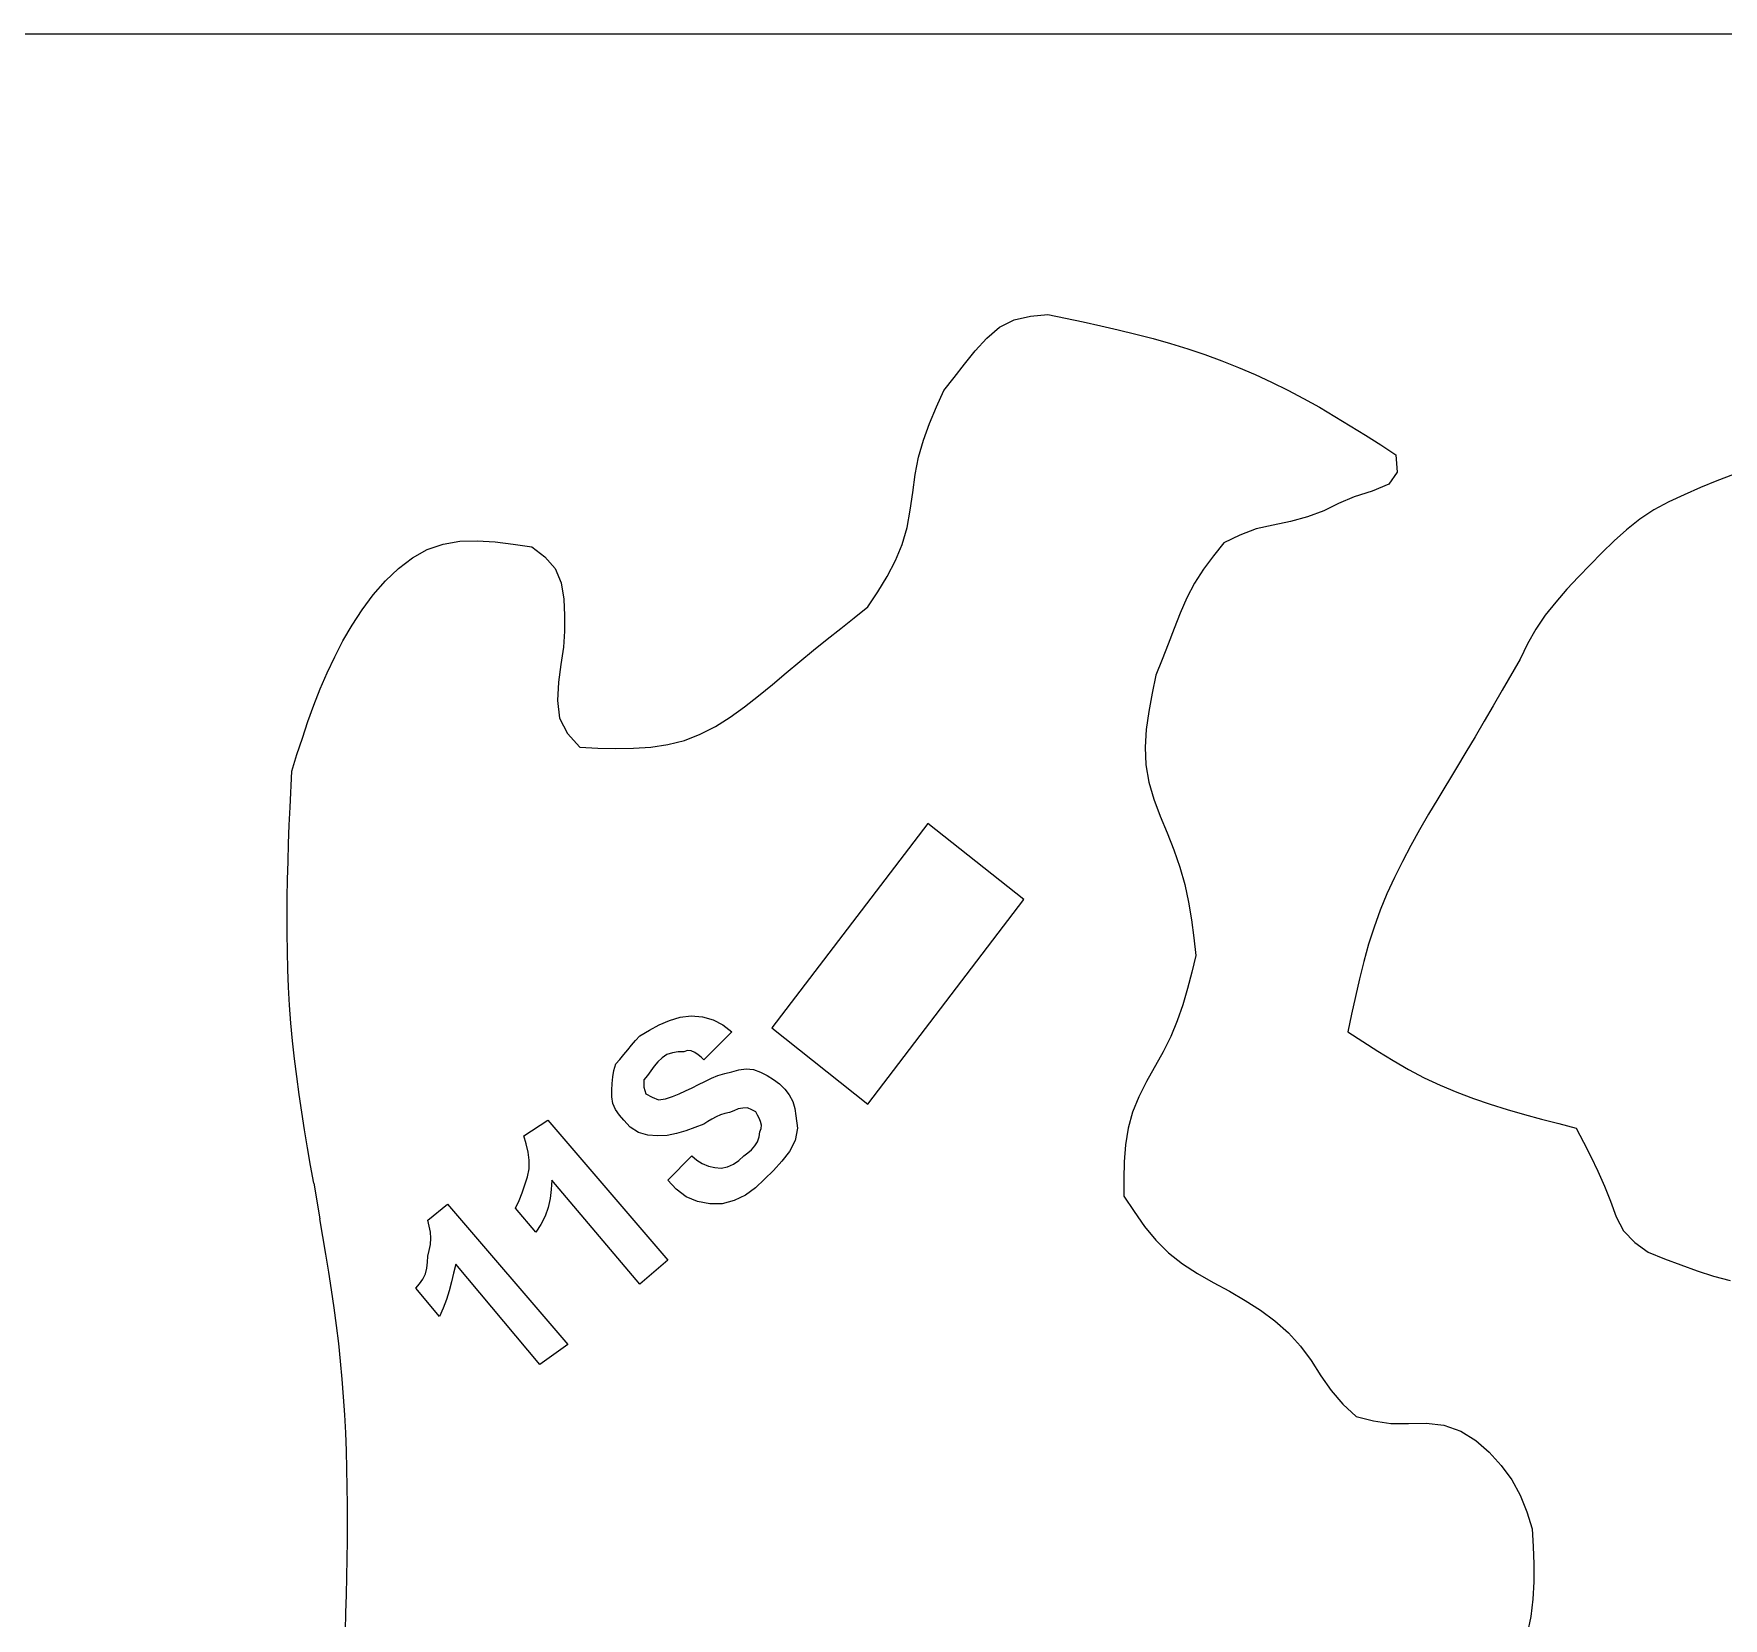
# Model space of a CAD drawing. Extents: x -314 to 250, y -186 to 186.
# Drawn here: x -224.17 to -189.02, y -36.58 to -3.62 of the extents above; entities that cross this region are included whole.
import ezdxf

# ---------------------------------------------------------------- set-up
doc = ezdxf.new("R2010")
doc.units = 0
doc.header["$MEASUREMENT"] = 0
doc.layers.get('0').update_dxf_attribs({"linetype": 'CONTINUOUS'})

msp = doc.modelspace()

# ---------------------------------------------------------------- linework, layer by layer
for p, q in [((-314.385, -3.625), (-134.055, -3.625)), ((-203.432, -9.499), (-203.074, -9.462)), ((-203.074, -9.462), (-202.707, -9.539)), ((-204.344, -9.954), (-204.077, -9.727)), ((-204.077, -9.727), (-203.772, -9.575)), ((-203.772, -9.575), (-203.432, -9.499)), ((-202.707, -9.539), (-202.34, -9.617)), ((-202.34, -9.617), (-201.973, -9.698)), ((-201.973, -9.698), (-201.608, -9.782)), ((-201.608, -9.782), (-201.244, -9.871)), ((-204.585, -10.221), (-204.344, -9.954)), ((-201.244, -9.871), (-200.881, -9.965)), ((-200.881, -9.965), (-200.521, -10.068)), ((-200.521, -10.068), (-200.163, -10.178)), ((-200.163, -10.178), (-199.807, -10.298)), ((-205.026, -10.771), (-204.81, -10.497)), ((-204.81, -10.497), (-204.585, -10.221)), ((-199.807, -10.298), (-199.455, -10.427)), ((-199.455, -10.427), (-199.106, -10.565)), ((-205.237, -11.046), (-205.026, -10.771)), ((-199.106, -10.565), (-198.761, -10.712)), ((-198.761, -10.712), (-198.42, -10.869)), ((-198.42, -10.869), (-198.084, -11.035)), ((-205.39, -11.386), (-205.237, -11.046)), ((-198.084, -11.035), (-197.752, -11.21)), ((-197.752, -11.21), (-197.425, -11.392)), ((-205.534, -11.728), (-205.39, -11.386)), ((-197.425, -11.392), (-197.102, -11.582)), ((-197.102, -11.582), (-196.782, -11.776)), ((-205.661, -12.076), (-205.534, -11.728)), ((-196.782, -11.776), (-196.463, -11.975)), ((-205.763, -12.43), (-205.661, -12.076)), ((-196.463, -11.975), (-196.147, -12.176)), ((-196.147, -12.176), (-195.831, -12.379)), ((-205.834, -12.794), (-205.763, -12.43)), ((-195.831, -12.379), (-195.806, -12.745)), ((-205.886, -13.163), (-205.834, -12.794)), ((-195.979, -12.994), (-196.326, -13.137)), ((-195.806, -12.745), (-195.979, -12.994)), ((-189.155, -12.92), (-189.496, -13.063)), ((-188.809, -12.789), (-189.155, -12.92)), ((-205.936, -13.531), (-205.886, -13.163)), ((-196.699, -13.257), (-197.027, -13.396)), ((-196.326, -13.137), (-196.699, -13.257)), ((-189.835, -13.212), (-190.154, -13.359)), ((-189.496, -13.063), (-189.835, -13.212)), ((-206.003, -13.894), (-205.936, -13.531)), ((-197.674, -13.67), (-198.025, -13.772)), ((-197.329, -13.546), (-197.674, -13.67)), ((-197.027, -13.396), (-197.329, -13.546)), ((-190.464, -13.524), (-190.756, -13.719)), ((-190.154, -13.359), (-190.464, -13.524)), ((-206.105, -14.245), (-206.003, -13.894)), ((-199.08, -14.052), (-199.41, -14.214)), ((-198.74, -13.923), (-199.08, -14.052)), ((-198.384, -13.843), (-198.74, -13.923)), ((-198.025, -13.772), (-198.384, -13.843)), ((-191.031, -13.939), (-191.292, -14.174)), ((-190.756, -13.719), (-191.031, -13.939)), ((-216.296, -14.525), (-215.986, -14.353)), ((-215.986, -14.353), (-215.656, -14.238)), ((-215.656, -14.238), (-215.308, -14.181)), ((-215.308, -14.181), (-214.947, -14.169)), ((-214.947, -14.169), (-214.575, -14.192)), ((-214.575, -14.192), (-214.196, -14.239)), ((-214.196, -14.239), (-213.813, -14.296)), ((-213.813, -14.296), (-213.543, -14.503)), ((-206.247, -14.582), (-206.105, -14.245)), ((-199.41, -14.214), (-199.626, -14.486)), ((-191.292, -14.174), (-191.544, -14.419)), ((-216.858, -15.006), (-216.587, -14.746)), ((-216.587, -14.746), (-216.296, -14.525)), ((-213.543, -14.503), (-213.325, -14.745)), ((-213.325, -14.745), (-213.198, -15.046)), ((-206.42, -14.91), (-206.247, -14.582)), ((-199.626, -14.486), (-199.833, -14.764)), ((-191.79, -14.669), (-192.034, -14.923)), ((-191.544, -14.419), (-191.79, -14.669)), ((-217.109, -15.295), (-216.858, -15.006)), ((-213.198, -15.046), (-213.143, -15.382)), ((-206.614, -15.23), (-206.42, -14.91)), ((-200.021, -15.053), (-200.181, -15.357)), ((-199.833, -14.764), (-200.021, -15.053)), ((-192.034, -14.923), (-192.273, -15.18)), ((-217.34, -15.605), (-217.109, -15.295)), ((-213.143, -15.382), (-213.127, -15.721)), ((-206.818, -15.547), (-206.614, -15.23)), ((-200.181, -15.357), (-200.319, -15.674)), ((-192.506, -15.444), (-192.727, -15.718)), ((-192.273, -15.18), (-192.506, -15.444)), ((-217.55, -15.926), (-217.34, -15.605)), ((-213.127, -15.721), (-213.133, -16.052)), ((-207.383, -15.993), (-207.101, -15.77)), ((-207.101, -15.77), (-206.818, -15.547)), ((-200.319, -15.674), (-200.445, -15.997)), ((-192.727, -15.718), (-192.924, -16.008)), ((-217.74, -16.252), (-217.55, -15.926)), ((-213.133, -16.052), (-213.149, -16.38)), ((-207.666, -16.219), (-207.383, -15.993)), ((-200.445, -15.997), (-200.57, -16.321)), ((-192.924, -16.008), (-193.094, -16.315)), ((-217.912, -16.581), (-217.74, -16.252)), ((-213.149, -16.38), (-213.207, -16.742)), ((-208.233, -16.68), (-207.949, -16.448)), ((-207.949, -16.448), (-207.666, -16.219)), ((-200.57, -16.321), (-200.697, -16.642)), ((-193.094, -16.315), (-193.249, -16.631)), ((-218.069, -16.915), (-217.912, -16.581)), ((-213.207, -16.742), (-213.255, -17.111)), ((-208.517, -16.918), (-208.233, -16.68)), ((-200.697, -16.642), (-200.825, -16.963)), ((-193.249, -16.631), (-193.62, -17.279)), ((-218.212, -17.252), (-218.069, -16.915)), ((-213.255, -17.111), (-213.278, -17.492)), ((-209.091, -17.398), (-208.802, -17.159)), ((-208.802, -17.159), (-208.517, -16.918)), ((-200.825, -16.963), (-200.905, -17.341)), ((-218.344, -17.591), (-218.212, -17.252)), ((-213.278, -17.492), (-213.232, -17.86)), ((-209.383, -17.627), (-209.091, -17.398)), ((-200.905, -17.341), (-200.976, -17.718)), ((-193.62, -17.279), (-193.806, -17.602)), ((-218.468, -17.932), (-218.344, -17.591)), ((-213.232, -17.86), (-213.066, -18.181)), ((-209.99, -18.032), (-209.683, -17.841)), ((-209.683, -17.841), (-209.383, -17.627)), ((-200.976, -17.718), (-201.027, -18.093)), ((-193.994, -17.925), (-194.183, -18.248)), ((-193.806, -17.602), (-193.994, -17.925)), ((-218.697, -18.619), (-218.584, -18.275)), ((-218.584, -18.275), (-218.468, -17.932)), ((-213.066, -18.181), (-212.814, -18.464)), ((-210.637, -18.322), (-210.308, -18.195)), ((-210.308, -18.195), (-209.99, -18.032)), ((-201.027, -18.093), (-201.049, -18.464)), ((-194.183, -18.248), (-194.375, -18.57)), ((-218.807, -18.963), (-218.697, -18.619)), ((-212.814, -18.464), (-212.438, -18.481)), ((-212.438, -18.481), (-212.065, -18.491)), ((-212.065, -18.491), (-211.695, -18.487)), ((-211.695, -18.487), (-211.333, -18.462)), ((-211.333, -18.462), (-210.979, -18.409)), ((-210.979, -18.409), (-210.637, -18.322)), ((-201.049, -18.464), (-201.033, -18.83)), ((-194.375, -18.57), (-194.568, -18.892)), ((-218.841, -19.714), (-218.807, -18.963)), ((-201.033, -18.83), (-200.97, -19.19)), ((-194.568, -18.892), (-194.958, -19.535)), ((-200.97, -19.19), (-200.866, -19.545)), ((-200.866, -19.545), (-200.735, -19.896)), ((-194.958, -19.535), (-195.151, -19.858)), ((-218.856, -20.089), (-218.841, -19.714)), ((-200.735, -19.896), (-200.591, -20.247)), ((-195.151, -19.858), (-195.34, -20.183)), ((-218.87, -20.464), (-218.856, -20.089)), ((-205.571, -20.048), (-208.819, -24.301)), ((-203.574, -21.633), (-205.571, -20.048)), ((-200.591, -20.247), (-200.45, -20.6)), ((-195.34, -20.183), (-195.523, -20.511)), ((-218.883, -20.839), (-218.87, -20.464)), ((-200.45, -20.6), (-200.326, -20.957)), ((-195.523, -20.511), (-195.698, -20.841)), ((-218.892, -21.214), (-218.883, -20.839)), ((-200.326, -20.957), (-200.227, -21.319)), ((-195.698, -20.841), (-195.864, -21.175)), ((-218.899, -21.589), (-218.892, -21.214)), ((-200.227, -21.319), (-200.15, -21.685)), ((-195.864, -21.175), (-196.019, -21.513)), ((-218.902, -21.963), (-218.899, -21.589)), ((-206.818, -25.886), (-203.574, -21.633)), ((-200.15, -21.685), (-200.088, -22.055)), ((-196.019, -21.513), (-196.161, -21.857)), ((-218.902, -22.337), (-218.902, -21.963)), ((-200.088, -22.055), (-200.038, -22.427)), ((-196.161, -21.857), (-196.287, -22.206)), ((-218.897, -22.711), (-218.902, -22.337)), ((-200.038, -22.427), (-199.992, -22.799)), ((-196.287, -22.206), (-196.4, -22.561)), ((-218.887, -23.085), (-218.897, -22.711)), ((-199.992, -22.799), (-200.077, -23.143)), ((-196.4, -22.561), (-196.5, -22.92)), ((-218.871, -23.457), (-218.887, -23.085)), ((-200.077, -23.143), (-200.167, -23.485)), ((-196.5, -22.92), (-196.591, -23.283)), ((-218.85, -23.83), (-218.871, -23.457)), ((-200.167, -23.485), (-200.266, -23.823)), ((-196.591, -23.283), (-196.675, -23.649)), ((-218.822, -24.202), (-218.85, -23.83)), ((-200.266, -23.823), (-200.382, -24.155)), ((-196.675, -23.649), (-196.753, -24.016)), ((-218.788, -24.574), (-218.822, -24.202)), ((-211.363, -24.35), (-211.158, -24.241)), ((-211.158, -24.241), (-210.946, -24.146)), ((-210.946, -24.146), (-210.724, -24.078)), ((-210.724, -24.078), (-210.493, -24.05)), ((-210.493, -24.05), (-210.262, -24.07)), ((-210.262, -24.07), (-210.037, -24.133)), ((-210.037, -24.133), (-209.833, -24.241)), ((-209.833, -24.241), (-209.649, -24.384)), ((-200.382, -24.155), (-200.517, -24.481)), ((-196.753, -24.016), (-196.83, -24.384)), ((-218.747, -24.945), (-218.788, -24.574)), ((-211.734, -24.659), (-211.651, -24.562)), ((-211.651, -24.562), (-211.564, -24.467)), ((-211.564, -24.467), (-211.363, -24.35)), ((-209.649, -24.384), (-210.231, -24.966)), ((-208.819, -24.301), (-206.818, -25.886)), ((-200.517, -24.481), (-200.676, -24.798)), ((-196.83, -24.384), (-196.52, -24.588)), ((-196.52, -24.588), (-196.208, -24.789)), ((-218.701, -25.316), (-218.747, -24.945)), ((-212.063, -25.052), (-211.978, -24.957)), ((-211.978, -24.957), (-211.895, -24.859)), ((-211.895, -24.859), (-211.815, -24.759)), ((-211.815, -24.759), (-211.734, -24.659)), ((-211.099, -24.924), (-211.187, -25.006)), ((-210.999, -24.858), (-211.099, -24.924)), ((-210.886, -24.819), (-210.999, -24.858)), ((-210.767, -24.803), (-210.886, -24.819)), ((-210.648, -24.801), (-210.767, -24.803)), ((-210.57, -24.774), (-210.648, -24.801)), ((-210.494, -24.778), (-210.57, -24.774)), ((-210.42, -24.815), (-210.494, -24.778)), ((-210.352, -24.864), (-210.42, -24.815)), ((-210.29, -24.914), (-210.352, -24.864)), ((-210.231, -24.966), (-210.29, -24.914)), ((-200.676, -24.798), (-201.02, -25.421)), ((-196.208, -24.789), (-195.892, -24.983)), ((-212.128, -25.322), (-212.101, -25.186)), ((-212.101, -25.186), (-212.063, -25.052)), ((-211.406, -25.29), (-211.481, -25.383)), ((-211.336, -25.193), (-211.406, -25.29)), ((-211.265, -25.097), (-211.336, -25.193)), ((-211.187, -25.006), (-211.265, -25.097)), ((-210.075, -25.35), (-209.938, -25.291)), ((-209.938, -25.291), (-209.796, -25.248)), ((-209.796, -25.248), (-209.649, -25.217)), ((-209.649, -25.217), (-209.501, -25.177)), ((-209.501, -25.177), (-209.348, -25.155)), ((-209.348, -25.155), (-209.195, -25.171)), ((-209.195, -25.171), (-209.05, -25.225)), ((-209.05, -25.225), (-208.914, -25.296)), ((-208.914, -25.296), (-208.782, -25.375)), ((-195.892, -24.983), (-195.572, -25.168)), ((-195.572, -25.168), (-195.244, -25.34)), ((-218.651, -25.686), (-218.701, -25.316)), ((-212.148, -25.598), (-212.141, -25.46)), ((-212.145, -25.737), (-212.148, -25.598)), ((-212.141, -25.46), (-212.128, -25.322)), ((-211.481, -25.383), (-211.478, -25.532)), ((-211.478, -25.532), (-211.436, -25.677)), ((-210.747, -25.674), (-210.611, -25.613)), ((-210.611, -25.613), (-210.476, -25.548)), ((-210.476, -25.548), (-210.342, -25.482)), ((-210.342, -25.482), (-210.209, -25.416)), ((-210.209, -25.416), (-210.075, -25.35)), ((-208.782, -25.375), (-208.658, -25.467)), ((-208.658, -25.467), (-208.547, -25.574)), ((-208.547, -25.574), (-208.454, -25.697)), ((-201.02, -25.421), (-201.179, -25.735)), ((-195.244, -25.34), (-194.909, -25.497)), ((-194.909, -25.497), (-194.567, -25.64)), ((-194.567, -25.64), (-194.22, -25.771)), ((-218.596, -26.056), (-218.651, -25.686)), ((-212.122, -25.873), (-212.145, -25.737)), ((-212.067, -26.001), (-212.122, -25.873)), ((-211.989, -26.115), (-212.067, -26.001)), ((-211.436, -25.677), (-211.309, -25.741)), ((-211.309, -25.741), (-211.172, -25.8)), ((-211.172, -25.8), (-211.026, -25.779)), ((-211.026, -25.779), (-210.884, -25.729)), ((-210.884, -25.729), (-210.747, -25.674)), ((-209.52, -25.984), (-209.607, -26.028)), ((-209.422, -25.971), (-209.52, -25.984)), ((-209.324, -25.968), (-209.422, -25.971)), ((-209.236, -26.007), (-209.324, -25.968)), ((-209.15, -26.051), (-209.236, -26.007)), ((-208.454, -25.697), (-208.382, -25.834)), ((-208.382, -25.834), (-208.337, -25.981)), ((-208.337, -25.981), (-208.317, -26.134)), ((-201.179, -25.735), (-201.31, -26.056)), ((-194.22, -25.771), (-193.869, -25.89)), ((-193.869, -25.89), (-193.515, -26.001)), ((-193.515, -26.001), (-193.159, -26.103)), ((-218.537, -26.426), (-218.596, -26.056)), ((-213.978, -26.55), (-213.479, -26.22)), ((-213.479, -26.22), (-210.982, -29.137)), ((-211.898, -26.22), (-211.989, -26.115)), ((-211.762, -26.369), (-211.898, -26.22)), ((-210.231, -26.302), (-210.418, -26.374)), ((-210.147, -26.252), (-210.231, -26.302)), ((-210.062, -26.203), (-210.147, -26.252)), ((-209.976, -26.155), (-210.062, -26.203)), ((-209.887, -26.112), (-209.976, -26.155)), ((-209.794, -26.081), (-209.887, -26.112)), ((-209.697, -26.065), (-209.794, -26.081)), ((-209.607, -26.028), (-209.697, -26.065)), ((-209.115, -26.115), (-209.15, -26.051)), ((-209.081, -26.182), (-209.115, -26.115)), ((-209.05, -26.251), (-209.081, -26.182)), ((-209.033, -26.323), (-209.05, -26.251)), ((-209.042, -26.395), (-209.033, -26.323)), ((-208.317, -26.134), (-208.283, -26.39)), ((-201.31, -26.056), (-201.403, -26.389)), ((-193.159, -26.103), (-192.802, -26.2)), ((-192.802, -26.2), (-192.443, -26.294)), ((-192.443, -26.294), (-192.084, -26.385)), ((-218.476, -26.796), (-218.537, -26.426)), ((-213.926, -26.716), (-213.978, -26.55)), ((-211.593, -26.475), (-211.762, -26.369)), ((-211.398, -26.531), (-211.593, -26.475)), ((-211.198, -26.55), (-211.398, -26.531)), ((-210.997, -26.539), (-211.198, -26.55)), ((-210.8, -26.501), (-210.997, -26.539)), ((-210.607, -26.443), (-210.8, -26.501)), ((-210.418, -26.374), (-210.607, -26.443)), ((-209.167, -26.759), (-209.112, -26.67)), ((-209.112, -26.67), (-209.081, -26.571)), ((-209.081, -26.571), (-209.067, -26.467)), ((-209.067, -26.467), (-209.042, -26.395)), ((-208.334, -26.643), (-208.447, -26.875)), ((-208.283, -26.39), (-208.334, -26.643)), ((-201.403, -26.389), (-201.458, -26.733)), ((-192.084, -26.385), (-191.929, -26.682)), ((-191.929, -26.682), (-191.777, -26.98)), ((-218.413, -27.165), (-218.476, -26.796)), ((-213.884, -26.885), (-213.926, -26.716)), ((-213.863, -27.057), (-213.884, -26.885)), ((-213.868, -27.232), (-213.863, -27.057)), ((-210.982, -27.47), (-210.482, -26.967)), ((-210.482, -26.967), (-210.377, -27.052)), ((-210.377, -27.052), (-210.263, -27.125)), ((-209.612, -27.136), (-209.502, -27.058)), ((-209.502, -27.058), (-209.401, -26.967)), ((-209.401, -26.967), (-209.317, -26.904)), ((-209.317, -26.904), (-209.238, -26.837)), ((-209.238, -26.837), (-209.167, -26.759)), ((-208.447, -26.875), (-208.61, -27.076)), ((-201.458, -26.733), (-201.484, -27.086)), ((-191.777, -26.98), (-191.631, -27.283)), ((-218.349, -27.534), (-218.413, -27.165)), ((-213.955, -27.568), (-213.9, -27.403)), ((-213.9, -27.403), (-213.868, -27.232)), ((-210.263, -27.125), (-210.137, -27.176)), ((-210.137, -27.176), (-210.005, -27.209)), ((-210.005, -27.209), (-209.87, -27.217)), ((-209.87, -27.217), (-209.736, -27.192)), ((-209.736, -27.192), (-209.612, -27.136)), ((-208.784, -27.268), (-208.966, -27.451)), ((-208.61, -27.076), (-208.784, -27.268)), ((-201.484, -27.086), (-201.492, -27.444)), ((-191.631, -27.283), (-191.493, -27.592)), ((-218.349, -27.534), (-218.22, -28.273)), ((-214.076, -27.894), (-214.014, -27.731)), ((-214.014, -27.731), (-213.955, -27.568)), ((-213.406, -27.662), (-213.426, -27.852)), ((-213.397, -27.47), (-213.406, -27.662)), ((-211.564, -29.636), (-213.397, -27.47)), ((-210.806, -27.66), (-210.982, -27.47)), ((-210.601, -27.816), (-210.806, -27.66)), ((-209.157, -27.626), (-209.365, -27.779)), ((-208.966, -27.451), (-209.157, -27.626)), ((-201.492, -27.444), (-201.49, -27.804)), ((-191.493, -27.592), (-191.368, -27.91)), ((-215.976, -28.303), (-215.562, -27.969)), ((-215.562, -27.969), (-213.062, -30.886)), ((-214.147, -28.052), (-214.076, -27.894)), ((-213.73, -28.551), (-214.147, -28.052)), ((-213.467, -28.041), (-213.534, -28.221)), ((-213.426, -27.852), (-213.467, -28.041)), ((-210.361, -27.917), (-210.601, -27.816)), ((-210.107, -27.965), (-210.361, -27.917)), ((-209.848, -27.959), (-210.107, -27.965)), ((-209.597, -27.895), (-209.848, -27.959)), ((-209.365, -27.779), (-209.597, -27.895)), ((-201.49, -27.804), (-201.28, -28.122)), ((-191.368, -27.91), (-191.249, -28.232)), ((-218.156, -28.643), (-218.22, -28.273)), ((-215.944, -28.426), (-215.976, -28.303)), ((-215.921, -28.551), (-215.944, -28.426)), ((-213.625, -28.389), (-213.73, -28.551)), ((-213.534, -28.221), (-213.625, -28.389)), ((-201.28, -28.122), (-201.062, -28.431)), ((-201.062, -28.431), (-200.827, -28.72)), ((-191.249, -28.232), (-191.094, -28.527)), ((-218.093, -29.012), (-218.156, -28.643)), ((-215.944, -28.93), (-215.921, -28.805)), ((-215.913, -28.678), (-215.921, -28.551)), ((-215.921, -28.805), (-215.913, -28.678)), ((-200.827, -28.72), (-200.565, -28.981)), ((-191.094, -28.527), (-190.863, -28.765)), ((-190.863, -28.765), (-190.586, -28.968)), ((-218.033, -29.382), (-218.093, -29.012)), ((-215.982, -29.176), (-215.976, -29.054)), ((-215.976, -29.054), (-215.944, -28.93)), ((-210.982, -29.137), (-211.564, -29.636)), ((-200.565, -28.981), (-200.274, -29.208)), ((-190.586, -28.968), (-190.246, -29.103)), ((-190.246, -29.103), (-189.906, -29.234)), ((-217.975, -29.752), (-218.033, -29.382)), ((-216.077, -29.527), (-216.026, -29.415)), ((-216.026, -29.415), (-215.996, -29.297)), ((-215.996, -29.297), (-215.982, -29.176)), ((-215.438, -29.403), (-215.484, -29.587)), ((-215.394, -29.219), (-215.438, -29.403)), ((-213.647, -31.302), (-215.394, -29.219)), ((-200.274, -29.208), (-199.959, -29.41)), ((-199.959, -29.41), (-199.631, -29.598)), ((-189.906, -29.234), (-189.565, -29.357)), ((-189.565, -29.357), (-189.221, -29.466)), ((-189.221, -29.466), (-188.874, -29.559)), ((-217.921, -30.123), (-217.975, -29.752)), ((-216.227, -29.718), (-216.146, -29.627)), ((-215.728, -30.304), (-216.227, -29.718)), ((-216.146, -29.627), (-216.077, -29.527)), ((-215.532, -29.771), (-215.587, -29.952)), ((-215.484, -29.587), (-215.532, -29.771)), ((-199.631, -29.598), (-199.297, -29.782)), ((-199.297, -29.782), (-198.968, -29.972)), ((-217.872, -30.493), (-217.921, -30.123)), ((-215.654, -30.129), (-215.728, -30.304)), ((-215.587, -29.952), (-215.654, -30.129)), ((-198.968, -29.972), (-198.65, -30.175)), ((-198.65, -30.175), (-198.348, -30.397)), ((-217.827, -30.864), (-217.872, -30.493)), ((-198.348, -30.397), (-198.069, -30.645)), ((-217.788, -31.236), (-217.827, -30.864)), ((-213.062, -30.886), (-213.647, -31.302)), ((-198.069, -30.645), (-197.819, -30.921)), ((-197.819, -30.921), (-197.595, -31.223)), ((-217.754, -31.608), (-217.788, -31.236)), ((-197.595, -31.223), (-197.391, -31.54)), ((-217.726, -31.98), (-217.754, -31.608)), ((-197.391, -31.54), (-197.18, -31.848)), ((-217.702, -32.353), (-217.726, -31.98)), ((-197.18, -31.848), (-196.933, -32.128)), ((-196.933, -32.128), (-196.661, -32.388)), ((-217.683, -32.726), (-217.702, -32.353)), ((-196.661, -32.388), (-196.301, -32.476)), ((-196.301, -32.476), (-195.938, -32.53)), ((-195.938, -32.53), (-195.57, -32.528)), ((-195.57, -32.528), (-195.2, -32.522)), ((-195.2, -32.522), (-194.832, -32.569)), ((-194.832, -32.569), (-194.481, -32.689)), ((-194.481, -32.689), (-194.169, -32.882)), ((-217.668, -33.099), (-217.683, -32.726)), ((-194.169, -32.882), (-193.893, -33.13)), ((-217.658, -33.473), (-217.668, -33.099)), ((-193.893, -33.13), (-193.643, -33.407)), ((-217.65, -33.847), (-217.658, -33.473)), ((-193.643, -33.407), (-193.422, -33.704)), ((-193.422, -33.704), (-193.244, -34.025)), ((-217.647, -34.221), (-217.65, -33.847)), ((-193.244, -34.025), (-193.111, -34.368)), ((-217.646, -34.596), (-217.647, -34.221)), ((-193.111, -34.368), (-193, -34.722)), ((-217.648, -34.971), (-217.646, -34.596)), ((-193, -34.722), (-192.978, -35.089)), ((-217.652, -35.345), (-217.648, -34.971)), ((-192.978, -35.089), (-192.962, -35.456)), ((-217.659, -35.721), (-217.652, -35.345)), ((-192.962, -35.456), (-192.961, -35.822)), ((-217.667, -36.096), (-217.659, -35.721)), ((-192.961, -35.822), (-192.98, -36.186)), ((-217.677, -36.471), (-217.667, -36.096)), ((-192.98, -36.186), (-193.027, -36.547)), ((-217.688, -36.847), (-217.677, -36.471)), ((-193.027, -36.547), (-193.102, -36.906))]:
    msp.add_line(p, q)

doc.saveas('drawing.dxf')
